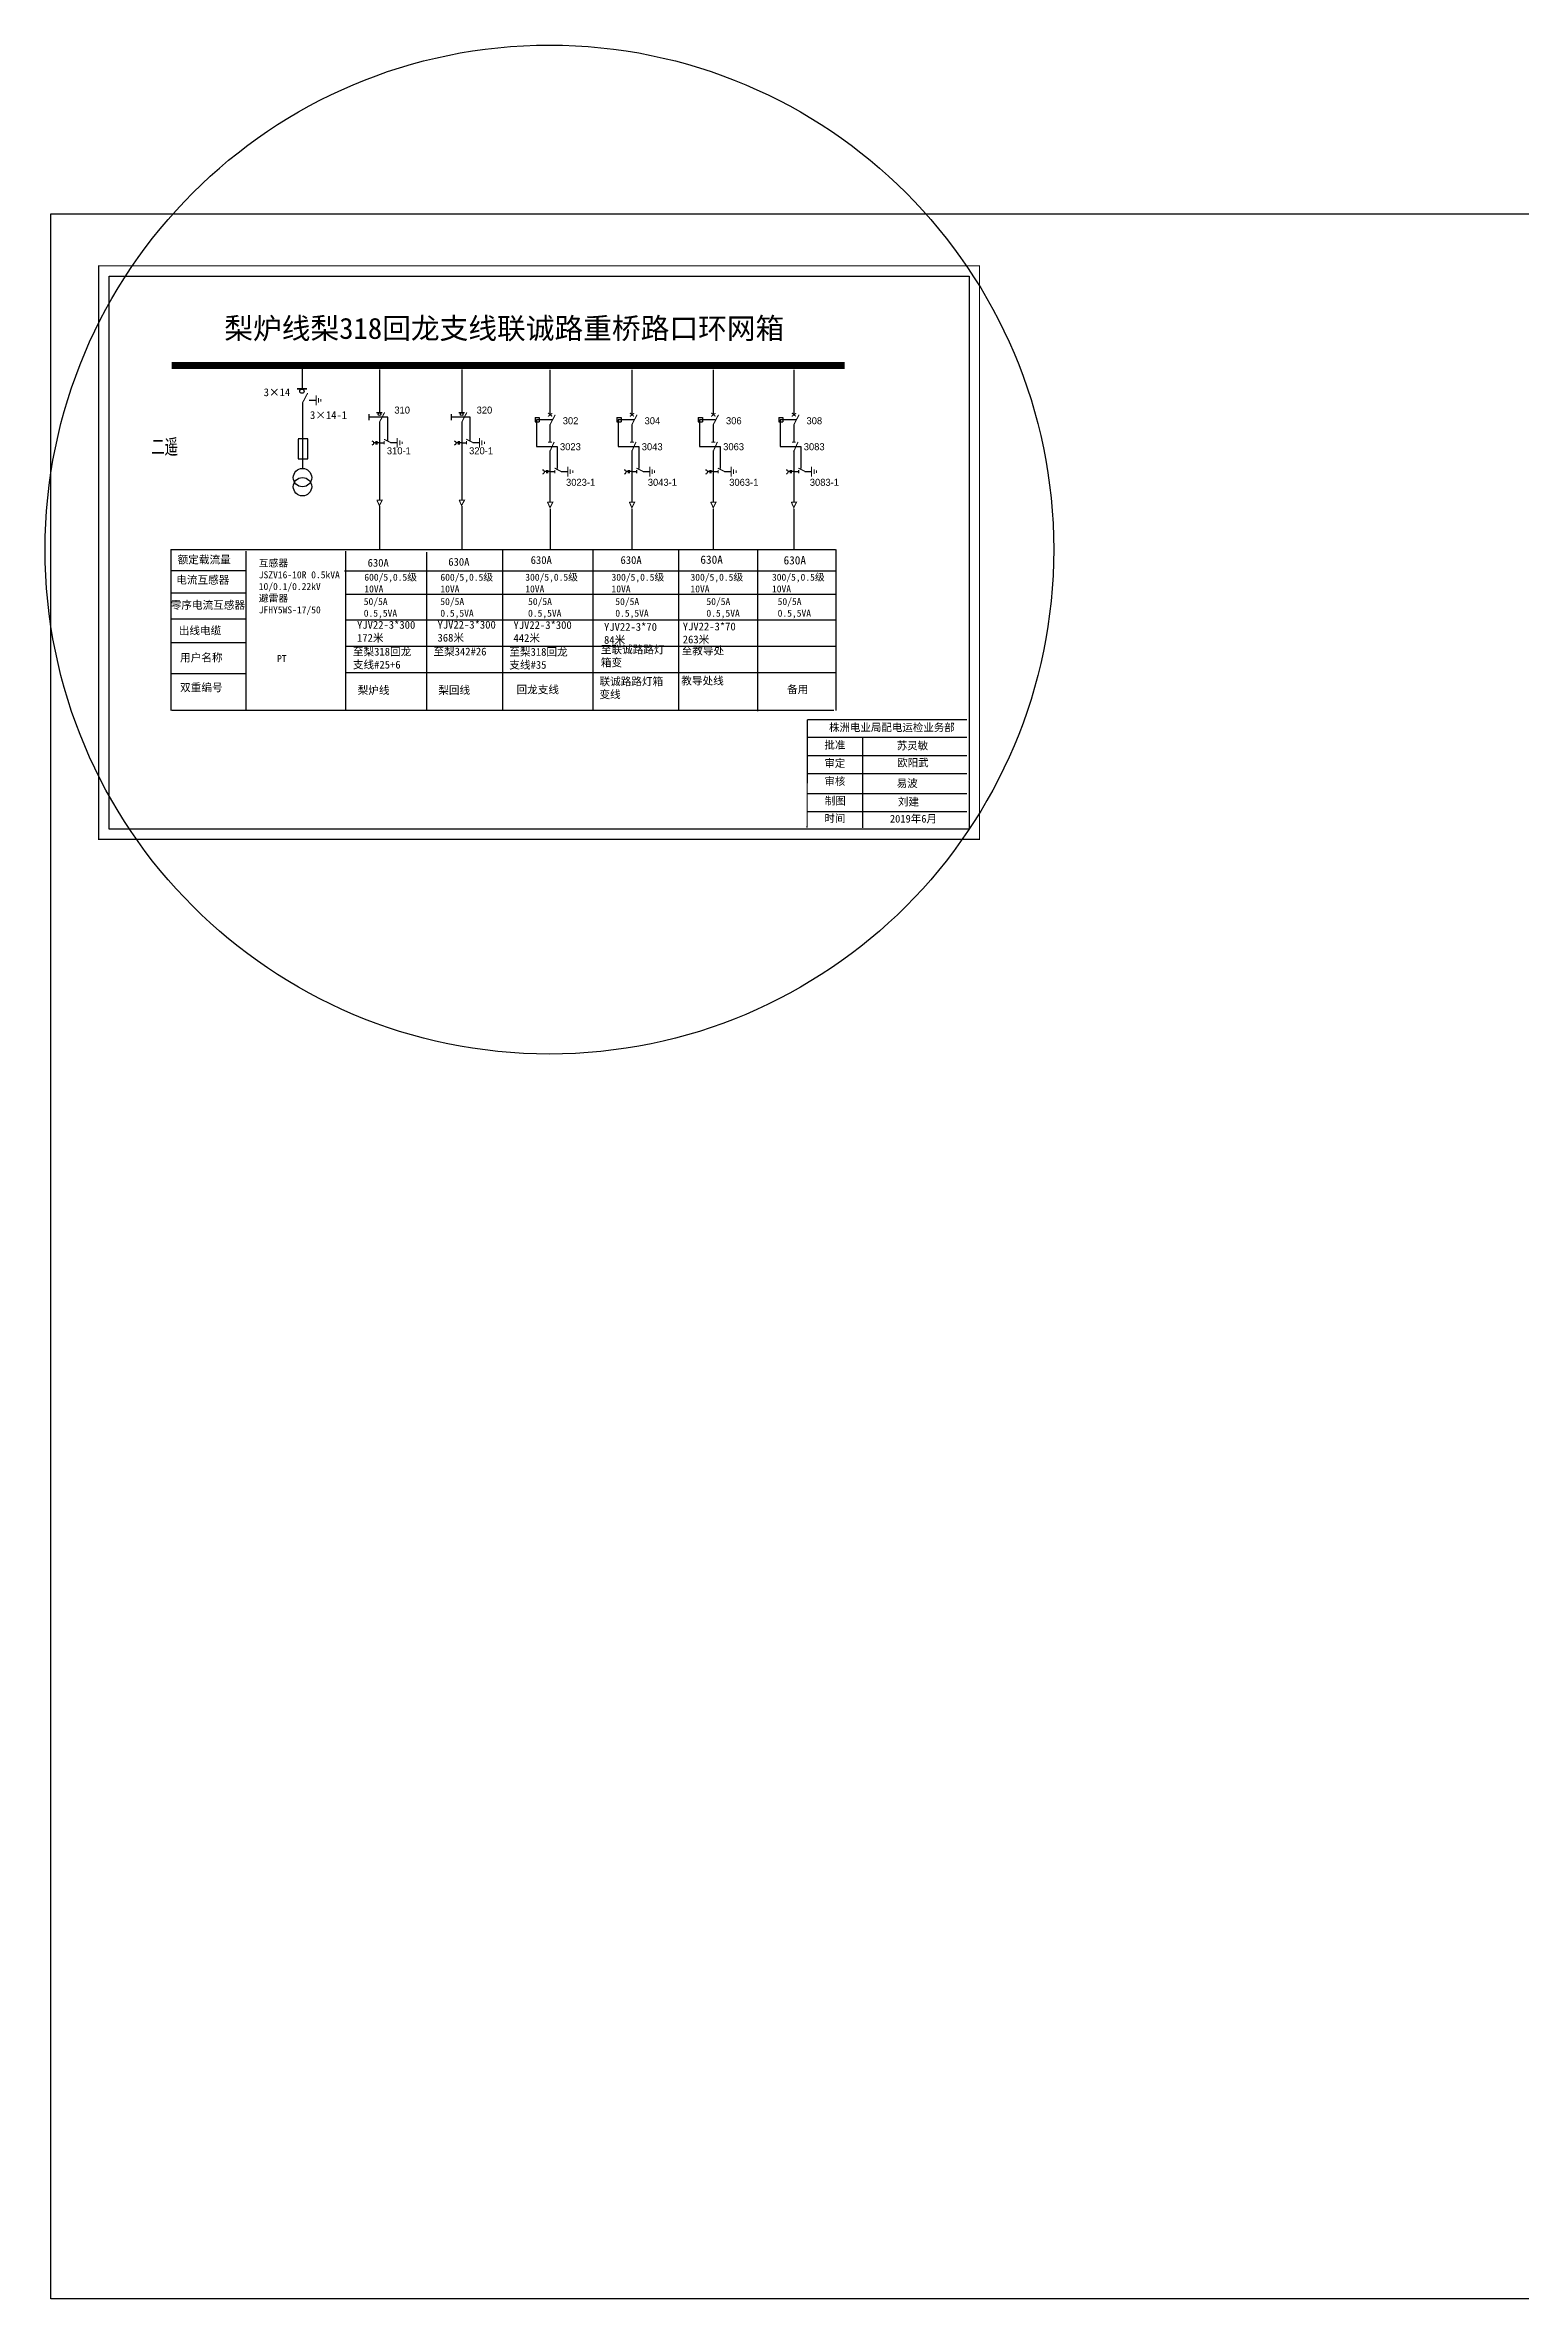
# Model space of a CAD drawing. Extents: x -195 to 226, y -192 to 129.
# Drawn here: x -195.1 to 15.4, y -191.9 to 129.1 of the extents above; entities that cross this region are included whole.
import ezdxf

# ---------------------------------------------------------------- set-up
doc = ezdxf.new("R2010")
doc.units = 0
doc.header["$LTSCALE"] = 0.774411
doc.linetypes.add('ACAD_ISO02W100', pattern=[15, 12, -3])
doc.linetypes.add('CENTER', pattern=[50.8, 31.75, -6.35, 6.35, -6.35])
doc.layers.get('0').update_dxf_attribs({"linetype": 'CONTINUOUS'})
doc.layers.add('2', color=7, linetype='CONTINUOUS')
doc.layers.add('3', color=7, linetype='CONTINUOUS')
doc.styles.add('hztxt_txtstyle_0.00_0_0', font='simkai.ttf')
doc.styles.add('hztxt_txtstyle_1.80_0_0', font='', dxfattribs={"height": 1.8, "bigfont": 'hztxt.shx'})
doc.styles.add('hztxt_txtstyle_2.70_0_0', font='simkai.ttf', dxfattribs={"height": 2.7})
doc.styles.add('字体', font='', dxfattribs={"height": 2.5})
doc.styles.add('宋体', font='', dxfattribs={"width": 0.65})
doc.styles.get('hztxt_txtstyle_1.80_0_0').set_extended_font_data('hztxt')
doc.styles.get('字体').set_extended_font_data('SimSun')
doc.styles.get('宋体').set_extended_font_data('SimSun')

# ---------------------------------------------------------------- blocks, each defined once
blk = doc.blocks.new('JD')
for points in [[(-2, 0.2), (-2, -0.2), (2, 0.2), (2, -0.2)], [(1, -1.2), (1, -0.8), (-1, -1.2), (-1, -0.8)], [(-0.5, -1.8), (-0.5, -2.2), (0.5, -1.8), (0.5, -2.2)]]:
    blk.add_trace(points)

msp = doc.modelspace()

# ---------------------------------------------------------------- linework, layer by layer
at = {"color": 0}
for p, q in [((-194.22, 105.09), (225.78, 105.09)), ((-158.41, 83.48), (-158.41, 80.19)), ((-147.42, 82.88), (-147.42, 76.77)), ((-135.7, 82.88), (-135.7, 76.77)), ((-123.12, 82.85), (-123.12, 76.43)), ((-111.46, 82.85), (-111.46, 76.43)), ((-99.86, 82.85), (-99.86, 76.43)), ((-88.38, 82.85), (-88.38, 76.43)), ((-158.39, 78.16), (-158.39, 68.83)), ((-157.41, 78.53), (-156.47, 78.53)), ((-147.42, 75.41), (-147.42, 64.3)), ((-135.7, 75.41), (-135.7, 64.3)), ((-125.25, 76.08), (-124.65, 76.08)), ((-125.25, 76.08), (-125.25, 75.42)), ((-125.25, 75.42), (-124.65, 75.42)), ((-124.65, 76.08), (-124.65, 75.42)), ((-123.12, 75.07), (-123.12, 72.59)), ((-113.59, 76.08), (-112.99, 76.08)), ((-113.59, 76.08), (-113.59, 75.42)), ((-113.59, 75.42), (-112.99, 75.42)), ((-112.99, 76.08), (-112.99, 75.42)), ((-111.46, 75.07), (-111.46, 72.59)), ((-101.99, 76.08), (-101.39, 76.08)), ((-101.99, 76.08), (-101.99, 75.42)), ((-101.99, 75.42), (-101.39, 75.42)), ((-101.39, 76.08), (-101.39, 75.42)), ((-99.86, 75.07), (-99.86, 72.59)), ((-90.51, 76.08), (-89.92, 76.08)), ((-90.51, 76.08), (-90.51, 75.42)), ((-90.51, 75.42), (-89.92, 75.42)), ((-89.92, 76.08), (-89.92, 75.42)), ((-88.38, 75.07), (-88.38, 72.59)), ((-147.42, 72.46), (-146.73, 72.46)), ((-145.83, 72.48), (-144.89, 72.48)), ((-135.7, 72.46), (-135.01, 72.46)), ((-134.11, 72.48), (-133.17, 72.48)), ((-123.12, 71.35), (-123.12, 64.05)), ((-111.46, 71.35), (-111.46, 64.05)), ((-99.86, 71.35), (-99.86, 64.05)), ((-88.38, 71.35), (-88.38, 64.05)), ((-123.12, 68.35), (-122.43, 68.35)), ((-121.52, 68.37), (-120.58, 68.37)), ((-111.46, 68.35), (-110.77, 68.35)), ((-109.86, 68.37), (-108.92, 68.37)), ((-99.86, 68.35), (-99.17, 68.35)), ((-98.27, 68.37), (-97.33, 68.37)), ((-88.38, 68.35), (-87.69, 68.35)), ((-86.79, 68.37), (-85.85, 68.37)), ((-166.35, 54.2), (-177.05, 54.2)), ((-166.39, 51.05), (-177.09, 51.05)), ((-166.39, 47.34), (-177.09, 47.34)), ((-166.43, 43.95), (-177.13, 43.95)), ((-166.39, 39.54), (-177.09, 39.54))]:
    msp.add_line(p, q, dxfattribs=at)
for p, q in [((-194.22, -191.91), (-194.22, 105.09)), ((225.78, -191.91), (-194.22, -191.91))]:
    msp.add_line(p, q)
at = {"color": 0, "linetype": 'ACAD_ISO02W100'}
for p, q in [((-122.82, 75.74), (-125.06, 75.74)), ((-125.06, 75.74), (-125.06, 71.93)), ((-111.16, 75.74), (-113.4, 75.74)), ((-113.4, 75.74), (-113.4, 71.93)), ((-99.56, 75.74), (-101.8, 75.74)), ((-101.8, 75.74), (-101.8, 71.93)), ((-88.08, 75.74), (-90.32, 75.74)), ((-90.32, 75.74), (-90.32, 71.93)), ((-125.06, 71.93), (-122.1, 71.93)), ((-122.1, 71.93), (-122.1, 68.78)), ((-113.4, 71.93), (-110.44, 71.93)), ((-110.44, 71.93), (-110.44, 68.78)), ((-101.8, 71.93), (-98.85, 71.93)), ((-98.85, 71.93), (-98.85, 68.78)), ((-90.32, 71.93), (-87.37, 71.93)), ((-87.37, 71.93), (-87.37, 68.78))]:
    msp.add_line(p, q, dxfattribs=at)
at = {"color": 0, "linetype": 'CENTER'}
for p, q in [((-147.42, 63.41), (-147.42, 57.27)), ((-135.7, 63.41), (-135.7, 57.27)), ((-123.11, 63.07), (-123.11, 57.3)), ((-111.45, 63.07), (-111.45, 57.3)), ((-99.86, 63.07), (-99.86, 57.3)), ((-88.38, 63.07), (-88.38, 57.3))]:
    msp.add_line(p, q, dxfattribs=at)
at = {"color": 0, "linetype": 'Continuous'}
for p, q in [((-177.12, 57.28), (-82.45, 57.28)), ((-177.07, 34.34), (-177.07, 57.28)), ((-166.45, 57.04), (-166.45, 34.35)), ((-152.24, 57.04), (-152.24, 34.35)), ((-140.72, 56.89), (-140.72, 34.36)), ((-129.89, 57.24), (-129.89, 34.35)), ((-117, 57.24), (-117, 34.35)), ((-104.8, 57.23), (-104.8, 34.33)), ((-93.53, 57.15), (-93.53, 34.25)), ((-82.4, 57.27), (-82.4, 34.33)), ((-152.41, 54.22), (-82.42, 54.22)), ((-152.24, 50.92), (-82.4, 50.92)), ((-152.24, 47.24), (-82.51, 47.24)), ((-152.24, 43.51), (-82.32, 43.51)), ((-152.24, 39.72), (-82.42, 39.72)), ((-82.66, 34.34), (-177, 34.34)), ((-86.46, 30.53), (-63.71, 30.53)), ((-78.57, 30.53), (-78.57, 17.6)), ((-86.46, 27.94), (-63.71, 27.94)), ((-86.46, 25.35), (-63.71, 25.35)), ((-86.46, 22.52), (-63.71, 22.52)), ((-86.46, 19.93), (-63.71, 19.93))]:
    msp.add_line(p, q, dxfattribs=at)
at = {"color": 0, "linetype": 'Continuous', "const_width": 0.182}
msp.add_lwpolyline([(-187.4, 97.66), (-61.92, 97.66), (-61.92, 15.96), (-187.4, 15.96)], close=True, dxfattribs=at)
at = {"color": 0, "linetype": 'Continuous'}
msp.add_lwpolyline([(-185.93, 96.19), (-63.4, 96.19), (-63.4, 17.44), (-185.93, 17.44)], close=True, dxfattribs=at)
at = {"color": 0}
for points, const_width in [([(-177, 83.48), (-81.15, 83.48)], 0.998), ([(-159.16, 80.15), (-157.76, 80.15)], 0.238), ([(-158.39, 78.12), (-157.64, 79.54)], 0.15), ([(-147.86, 76.75), (-146.98, 76.75)], 0.15), ([(-147.42, 75.37), (-146.67, 76.79)], 0.15), ([(-136.15, 76.75), (-135.26, 76.75)], 0.15), ([(-135.7, 75.37), (-134.96, 76.79)], 0.15), ([(-123.4, 76.21), (-122.79, 76.66)], 0.15), ([(-123.4, 76.71), (-122.81, 76.22)], 0.15), ([(-123.12, 75.03), (-122.37, 76.45)], 0.15), ([(-111.74, 76.21), (-111.13, 76.66)], 0.15), ([(-111.74, 76.71), (-111.15, 76.22)], 0.15), ([(-111.46, 75.03), (-110.71, 76.45)], 0.15), ([(-100.15, 76.21), (-99.54, 76.66)], 0.15), ([(-100.14, 76.71), (-99.55, 76.22)], 0.15), ([(-99.86, 75.03), (-99.11, 76.45)], 0.15), ([(-88.66, 76.71), (-88.08, 76.22)], 0.15), ([(-88.67, 76.21), (-88.06, 76.66)], 0.15), ([(-88.38, 75.03), (-87.63, 76.45)], 0.15), ([(-146.77, 72.96), (-145.77, 72.46)], 0.15), ([(-146.73, 72.69), (-146.73, 72.23)], 0.15), ([(-135.05, 72.96), (-134.05, 72.46)], 0.15), ([(-135.01, 72.69), (-135.01, 72.23)], 0.15), ([(-123.39, 72.55), (-122.83, 72.55)], 0.15), ([(-123.15, 71.17), (-122.52, 72.58)], 0.15), ([(-111.73, 72.55), (-111.17, 72.55)], 0.15), ([(-111.49, 71.17), (-110.86, 72.58)], 0.15), ([(-100.13, 72.55), (-99.57, 72.55)], 0.15), ([(-99.89, 71.17), (-99.26, 72.58)], 0.15), ([(-88.65, 72.55), (-88.1, 72.55)], 0.15), ([(-88.41, 71.17), (-87.78, 72.58)], 0.15), ([(-122.46, 68.85), (-121.47, 68.35)], 0.15), ([(-122.43, 68.58), (-122.43, 68.12)], 0.15), ([(-110.81, 68.85), (-109.81, 68.35)], 0.15), ([(-110.77, 68.58), (-110.77, 68.12)], 0.15), ([(-99.21, 68.85), (-98.21, 68.35)], 0.15), ([(-99.17, 68.58), (-99.17, 68.12)], 0.15), ([(-87.73, 68.85), (-86.73, 68.35)], 0.15), ([(-87.69, 68.58), (-87.69, 68.12)], 0.15), ([(-147.79, 64.28), (-147.03, 64.28), (-147.42, 63.51), (-147.78, 64.3)], 0.15), ([(-136.07, 64.28), (-135.31, 64.28), (-135.7, 63.51), (-136.06, 64.3)], 0.15), ([(-123.48, 64), (-122.72, 64), (-123.11, 63.23), (-123.48, 64.02)], 0.15), ([(-111.83, 64), (-111.06, 64), (-111.45, 63.23), (-111.82, 64.02)], 0.15), ([(-100.23, 64), (-99.47, 64), (-99.86, 63.23), (-100.22, 64.02)], 0.15), ([(-88.75, 64), (-87.99, 64), (-88.38, 63.23), (-88.74, 64.02)], 0.15)]:
    msp.add_lwpolyline(points, dxfattribs=dict(at, const_width=const_width))
for points in [[(-148.93, 76.52), (-148.93, 75.69)], [(-137.21, 76.52), (-137.21, 75.69)], [(-158.98, 72.99), (-158.98, 70.19), (-157.6, 70.19), (-157.6, 73.03), (-158.98, 73.03)], [(-147.93, 72.47), (-148.24, 72.47)], [(-147.93, 72.68), (-147.93, 72.22)], [(-147.79, 72.68), (-147.79, 72.22)], [(-147.42, 72.47), (-147.79, 72.47)], [(-136.21, 72.47), (-136.52, 72.47)], [(-136.21, 72.68), (-136.21, 72.22)], [(-136.07, 72.68), (-136.07, 72.22)], [(-135.71, 72.47), (-136.07, 72.47)], [(-123.62, 68.36), (-123.94, 68.36)], [(-123.62, 68.57), (-123.62, 68.12)], [(-123.48, 68.57), (-123.48, 68.12)], [(-123.12, 68.36), (-123.48, 68.36)], [(-111.96, 68.36), (-112.28, 68.36)], [(-111.96, 68.57), (-111.96, 68.12)], [(-111.82, 68.57), (-111.82, 68.12)], [(-111.46, 68.36), (-111.82, 68.36)], [(-100.36, 68.36), (-100.68, 68.36)], [(-100.36, 68.57), (-100.36, 68.12)], [(-100.22, 68.57), (-100.22, 68.12)], [(-99.86, 68.36), (-100.22, 68.36)], [(-88.89, 68.36), (-89.2, 68.36)], [(-88.89, 68.57), (-88.89, 68.12)], [(-88.75, 68.57), (-88.75, 68.12)], [(-88.39, 68.36), (-88.75, 68.36)]]:
    msp.add_lwpolyline(points, dxfattribs=at)
at = {"color": 0, "linetype": 'ACAD_ISO02W100'}
for points in [[(-146.2, 72.69), (-146.2, 76.11), (-148.93, 76.11)], [(-134.48, 72.69), (-134.48, 76.11), (-137.21, 76.11)]]:
    msp.add_lwpolyline(points, dxfattribs=at)
at = {"color": 0}
for points in [[(-148.51, 72.72, -0.877934), (-148.5, 72.12)], [(-136.79, 72.72, -0.877934), (-136.78, 72.12)], [(-124.2, 68.62, -0.877934), (-124.19, 68.01)], [(-112.55, 68.62, -0.877934), (-112.53, 68.01)], [(-100.95, 68.62, -0.877934), (-100.94, 68.01)], [(-89.47, 68.62, -0.877934), (-89.46, 68.01)]]:
    msp.add_lwpolyline(points, format="xyb", dxfattribs=at)
at = {"color": 0, "linetype": 'Continuous', "const_width": 0.182}
for points in [[(-86.46, 33.01), (-86.48, 17.64)], [(-86.46, 33.01), (-63.71, 33.01)]]:
    msp.add_lwpolyline(points, dxfattribs=at)
at = {"color": 1, "linetype": 'Continuous'}
msp.add_circle((-123.2, 57.25), 71.85, dxfattribs=at)
at = {"color": 0}
for centre, radius in [((-158.46, 79.81), 0.305), ((-147.42, 76.54), 0.192), ((-135.7, 76.54), 0.192)]:
    msp.add_circle(centre, radius, dxfattribs=at)
at = {"layer": '2', "color": 0}
for centre in [(-158.38, 67.5), (-158.38, 66.2)]:
    msp.add_circle(centre, 1.31, dxfattribs=at)

# ---------------------------------------------------------------- block references
at = {"color": 0, "xscale": 0.3494655254594932, "yscale": 0.3494655254594932, "zscale": 0.3494655254595134, "rotation": 90}
for p in [(-156.45, 78.5), (-144.88, 72.45), (-133.16, 72.45), (-120.57, 68.35), (-108.91, 68.35), (-97.31, 68.35), (-85.84, 68.35)]:
    msp.add_blockref('JD', p, dxfattribs=at)

# ---------------------------------------------------------------- texts
at = {"color": 0, "linetype": 'Continuous', "style": 'hztxt_txtstyle_2.70_0_0'}
for s, p in [('3×14', (-163.9, 79.1)), ('3×14-1', (-157.31, 75.85))]:
    msp.add_text(s, height=1.109, dxfattribs=at).set_placement(p)
at = {"color": 0, "style": 'hztxt_txtstyle_1.80_0_0'}
for s, p in [('310', (-145.29, 76.62)), ('320', (-133.57, 76.62)), ('302', (-121.3, 75.1)), ('304', (-109.64, 75.1)), ('306', (-98.04, 75.1)), ('308', (-86.57, 75.1)), ('310-1', (-146.36, 70.82)), ('320-1', (-134.64, 70.82)), ('3023', (-121.69, 71.4)), ('3043', (-110.04, 71.4)), ('3063', (-98.44, 71.4)), ('3083', (-86.96, 71.4)), ('3023-1', (-120.83, 66.33)), ('3043-1', (-109.18, 66.33)), ('3063-1', (-97.58, 66.33)), ('3083-1', (-86.1, 66.33))]:
    msp.add_text(s, height=0.998, dxfattribs=at).set_placement(p)
at = {"color": 0, "linetype": 'Continuous', "attachment_point": 1}
for s, insert, char_height, width, style in [('梨炉线梨318回龙支线联诚路重桥路口环网箱', (-169.52, 90.26), 3, 90.5642, '字体'), ('{\\fSimSun|b0|i0|c134|p2;额定载流量}', (-176.17, 56.37), 1.1094, 17.8852, 'hztxt_txtstyle_2.70_0_0'), ('\\A1;{\\fSimSun|b0|i0|c134|p2;互感器\\PJSZV16-10R 0.5kVA\\P10/0.1/0.22kV\\P避雷器\\PJFHY5WS-17/50}', (-164.61, 55.82), 0.9985, 18.4113, 'hztxt_txtstyle_2.70_0_0'), ('{\\fSimSun|b0|i0|c134|p2;630A}', (-149.1, 55.92), 1.1094, 17.8852, 'hztxt_txtstyle_2.70_0_0'), ('{\\fSimSun|b0|i0|c134|p2;630A}', (-137.61, 56.05), 1.1094, 17.8852, 'hztxt_txtstyle_2.70_0_0'), ('{\\fSimSun|b0|i0|c134|p2;630A}', (-125.87, 56.31), 1.1094, 17.8852, 'hztxt_txtstyle_2.70_0_0'), ('{\\fSimSun|b0|i0|c134|p2;630A}', (-113.07, 56.31), 1.1094, 17.8852, 'hztxt_txtstyle_2.70_0_0'), ('{\\fSimSun|b0|i0|c134|p2;630A}', (-101.69, 56.4), 1.1757, 9.454, 'hztxt_txtstyle_0.00_0_0'), ('{\\fSimSun|b0|i0|c134|p2;630A}', (-89.84, 56.31), 1.1757, 9.454, 'hztxt_txtstyle_0.00_0_0'), ('{\\fSimSun|b0|i0|c134|p2;电流互感器}', (-176.36, 53.49), 1.1094, 17.8852, 'hztxt_txtstyle_2.70_0_0'), ('\\A1;{\\fSimSun|b0|i0|c134|p2;600/5,0.5级\\P10VA}', (-149.57, 53.81), 0.9985, 18.4113, 'hztxt_txtstyle_2.70_0_0'), ('\\A1;{\\fSimSun|b0|i0|c134|p2;600/5,0.5级\\P10VA}', (-138.73, 53.81), 0.9985, 18.4113, 'hztxt_txtstyle_2.70_0_0'), ('\\A1;{\\fSimSun|b0|i0|c134|p2;300/5,0.5级\\P10VA}', (-126.64, 53.81), 0.9985, 18.4113, 'hztxt_txtstyle_2.70_0_0'), ('\\A1;{\\fSimSun|b0|i0|c134|p2;300/5,0.5级\\P10VA}', (-114.35, 53.81), 0.9985, 18.4113, 'hztxt_txtstyle_2.70_0_0'), ('\\A1;{\\fSimSun|b0|i0|c134|p2;300/5,0.5级\\P10VA}', (-103.1, 53.81), 0.9985, 18.4113, 'hztxt_txtstyle_2.70_0_0'), ('\\A1;{\\fSimSun|b0|i0|c134|p2;300/5,0.5级\\P10VA}', (-91.49, 53.81), 0.9985, 18.4113, 'hztxt_txtstyle_2.70_0_0'), ('{\\fSimSun|b0|i0|c134|p2;零序电流互感器}', (-177.15, 49.91), 1.1094, 17.8852, 'hztxt_txtstyle_2.70_0_0'), ('{\\fSimSun|b0|i0|c134|p2;50/5A\\P0.5,5VA}', (-149.65, 50.35), 0.9985, 17.8852, 'hztxt_txtstyle_2.70_0_0'), ('{\\fSimSun|b0|i0|c134|p2;50/5A\\P0.5,5VA}', (-138.74, 50.35), 0.9985, 17.8852, 'hztxt_txtstyle_2.70_0_0'), ('{\\fSimSun|b0|i0|c134|p2;50/5A\\P0.5,5VA}', (-126.24, 50.35), 0.9985, 17.8852, 'hztxt_txtstyle_2.70_0_0'), ('{\\fSimSun|b0|i0|c134|p2;50/5A\\P0.5,5VA}', (-113.81, 50.35), 0.9985, 17.8852, 'hztxt_txtstyle_2.70_0_0'), ('{\\fSimSun|b0|i0|c134|p2;50/5A\\P0.5,5VA}', (-100.83, 50.35), 0.9985, 17.8852, 'hztxt_txtstyle_2.70_0_0'), ('{\\fSimSun|b0|i0|c134|p2;50/5A\\P0.5,5VA}', (-90.68, 50.35), 0.9985, 17.8852, 'hztxt_txtstyle_2.70_0_0'), ('{\\fSimSun|b0|i0|c134|p2;出线电缆}', (-176.01, 46.27), 1.1094, 17.8852, 'hztxt_txtstyle_2.70_0_0'), ('{\\fSimSun|b0|i0|c134|p2;YJV22-3*300\\P172米}', (-150.61, 47.08), 1.1094, 17.8852, 'hztxt_txtstyle_2.70_0_0'), ('{\\fSimSun|b0|i0|c134|p2;YJV22-3*300\\P368米}', (-139.14, 47.1), 1.1094, 17.8852, 'hztxt_txtstyle_2.70_0_0'), ('{\\fSimSun|b0|i0|c134|p2;YJV22-3*300\\P442米}', (-128.32, 47.05), 1.1094, 17.8852, 'hztxt_txtstyle_2.70_0_0'), ('{\\fSimSun|b0|i0|c134|p2;YJV22-3*70\\P84米}', (-115.42, 46.79), 1.1094, 17.8852, 'hztxt_txtstyle_2.70_0_0'), ('{\\fSimSun|b0|i0|c134|p2;YJV22-3*70\\P263米}', (-104.2, 46.85), 1.1094, 17.8852, 'hztxt_txtstyle_2.70_0_0'), ('{\\fSimSun|b0|i0|c134|p2;用户名称}', (-175.82, 42.42), 1.1094, 17.8852, 'hztxt_txtstyle_2.70_0_0'), ('{\\fSimSun|b0|i0|c134|p2;PT}', (-162, 42.22), 1.0024, 7.7986, 'hztxt_txtstyle_0.00_0_0'), ('{\\fSimSun|b0|i0|c134|p2;至梨318回龙支线#25+6}', (-151.2, 43.26), 1.1094, 9.6036, 'hztxt_txtstyle_2.70_0_0'), ('{\\fSimSun|b0|i0|c134|p2;至梨342#26}', (-139.72, 43.28), 1.1094, 9.6036, 'hztxt_txtstyle_2.70_0_0'), ('{\\fSimSun|b0|i0|c134|p2;至梨318回龙支线#35}', (-128.91, 43.23), 1.1094, 9.6036, 'hztxt_txtstyle_2.70_0_0'), ('{\\fSimSun|b0|i0|c134|p2;至联诚路路灯箱变}', (-115.87, 43.56), 1.1094, 9.6036, 'hztxt_txtstyle_2.70_0_0'), ('{\\fSimSun|b0|i0|c134|p2;至教导处}', (-104.36, 43.4), 1.1094, 9.6036, 'hztxt_txtstyle_2.70_0_0'), ('{\\fSimSun|b0|i0|c134|p2;联诚路路灯箱变线}', (-116.07, 39.02), 1.1094, 9.6036, 'hztxt_txtstyle_2.70_0_0'), ('{\\fSimSun|b0|i0|c134|p2;教导处线}', (-104.41, 39.12), 1.1094, 9.6036, 'hztxt_txtstyle_2.70_0_0'), ('{\\fSimSun|b0|i0|c134|p2;双重编号}', (-175.82, 38.16), 1.1094, 17.8852, 'hztxt_txtstyle_2.70_0_0'), ('{\\fSimSun|b0|i0|c134|p2;梨炉线}', (-150.52, 37.77), 1.1094, 9.6036, 'hztxt_txtstyle_2.70_0_0'), ('{\\fSimSun|b0|i0|c134|p2;梨回线}', (-139.04, 37.79), 1.1094, 9.6036, 'hztxt_txtstyle_2.70_0_0'), ('{\\fSimSun|b0|i0|c134|p2;回龙支线}', (-127.89, 37.86), 1.1094, 9.6036, 'hztxt_txtstyle_2.70_0_0'), ('{\\fSimSun|b0|i0|c134|p2;备用}', (-89.34, 37.89), 1.1094, 9.6036, 'hztxt_txtstyle_2.70_0_0'), ('株洲电业局配电运检业务部', (-83.36, 32.46), 1.0944, 29.9201, '字体'), ('{\\fKaiTi_GB2312|b0|i0|c134|p49;批准}', (-84.02, 29.97), 1.0944, 8.5588, '字体'), ('苏灵敏', (-73.71, 29.87), 1.094, 8.5588, '字体'), ('\\f\uffbfﾬￌﾣﾤ_GB2312|b0|i0|c134|p49;审定', (-84.02, 27.37), 1.0944, 8.5588, '字体'), ('欧阳武', (-73.65, 27.44), 1.094, 8.5588, '字体'), ('\\f\uffbfﾬￌﾣﾤ_GB2312|b0|i0|c134|p49;审核', (-84.02, 24.79), 1.0944, 8.5588, '字体'), ('易波', (-73.71, 24.5), 1.094, 8.5588, '字体'), ('\\f\uffbfﾬￌﾣﾤ_GB2312|b0|i0|c134|p49;制图', (-83.96, 22.01), 1.0944, 8.5588, '字体'), ('\\f\uffbfﾬￌﾣﾤ_GB2312|b0|i0|c134|p49;时间', (-84.02, 19.5), 1.0944, 8.5588, '字体'), ('2019年6月', (-74.69, 19.46), 1.094, 16.0081, '字体'), ('刘建', (-73.54, 21.87), 1.094, 8.5588, '字体')]:
    msp.add_mtext(s, dxfattribs=dict(at, insert=insert, char_height=char_height, width=width, style=style))
at = {"layer": '3', "color": 0, "style": '宋体', "width": 0.65}
msp.add_text('二遥', height=2.143, dxfattribs=at).set_placement((-179.92, 70.83, -0.03))

doc.saveas('drawing.dxf')
